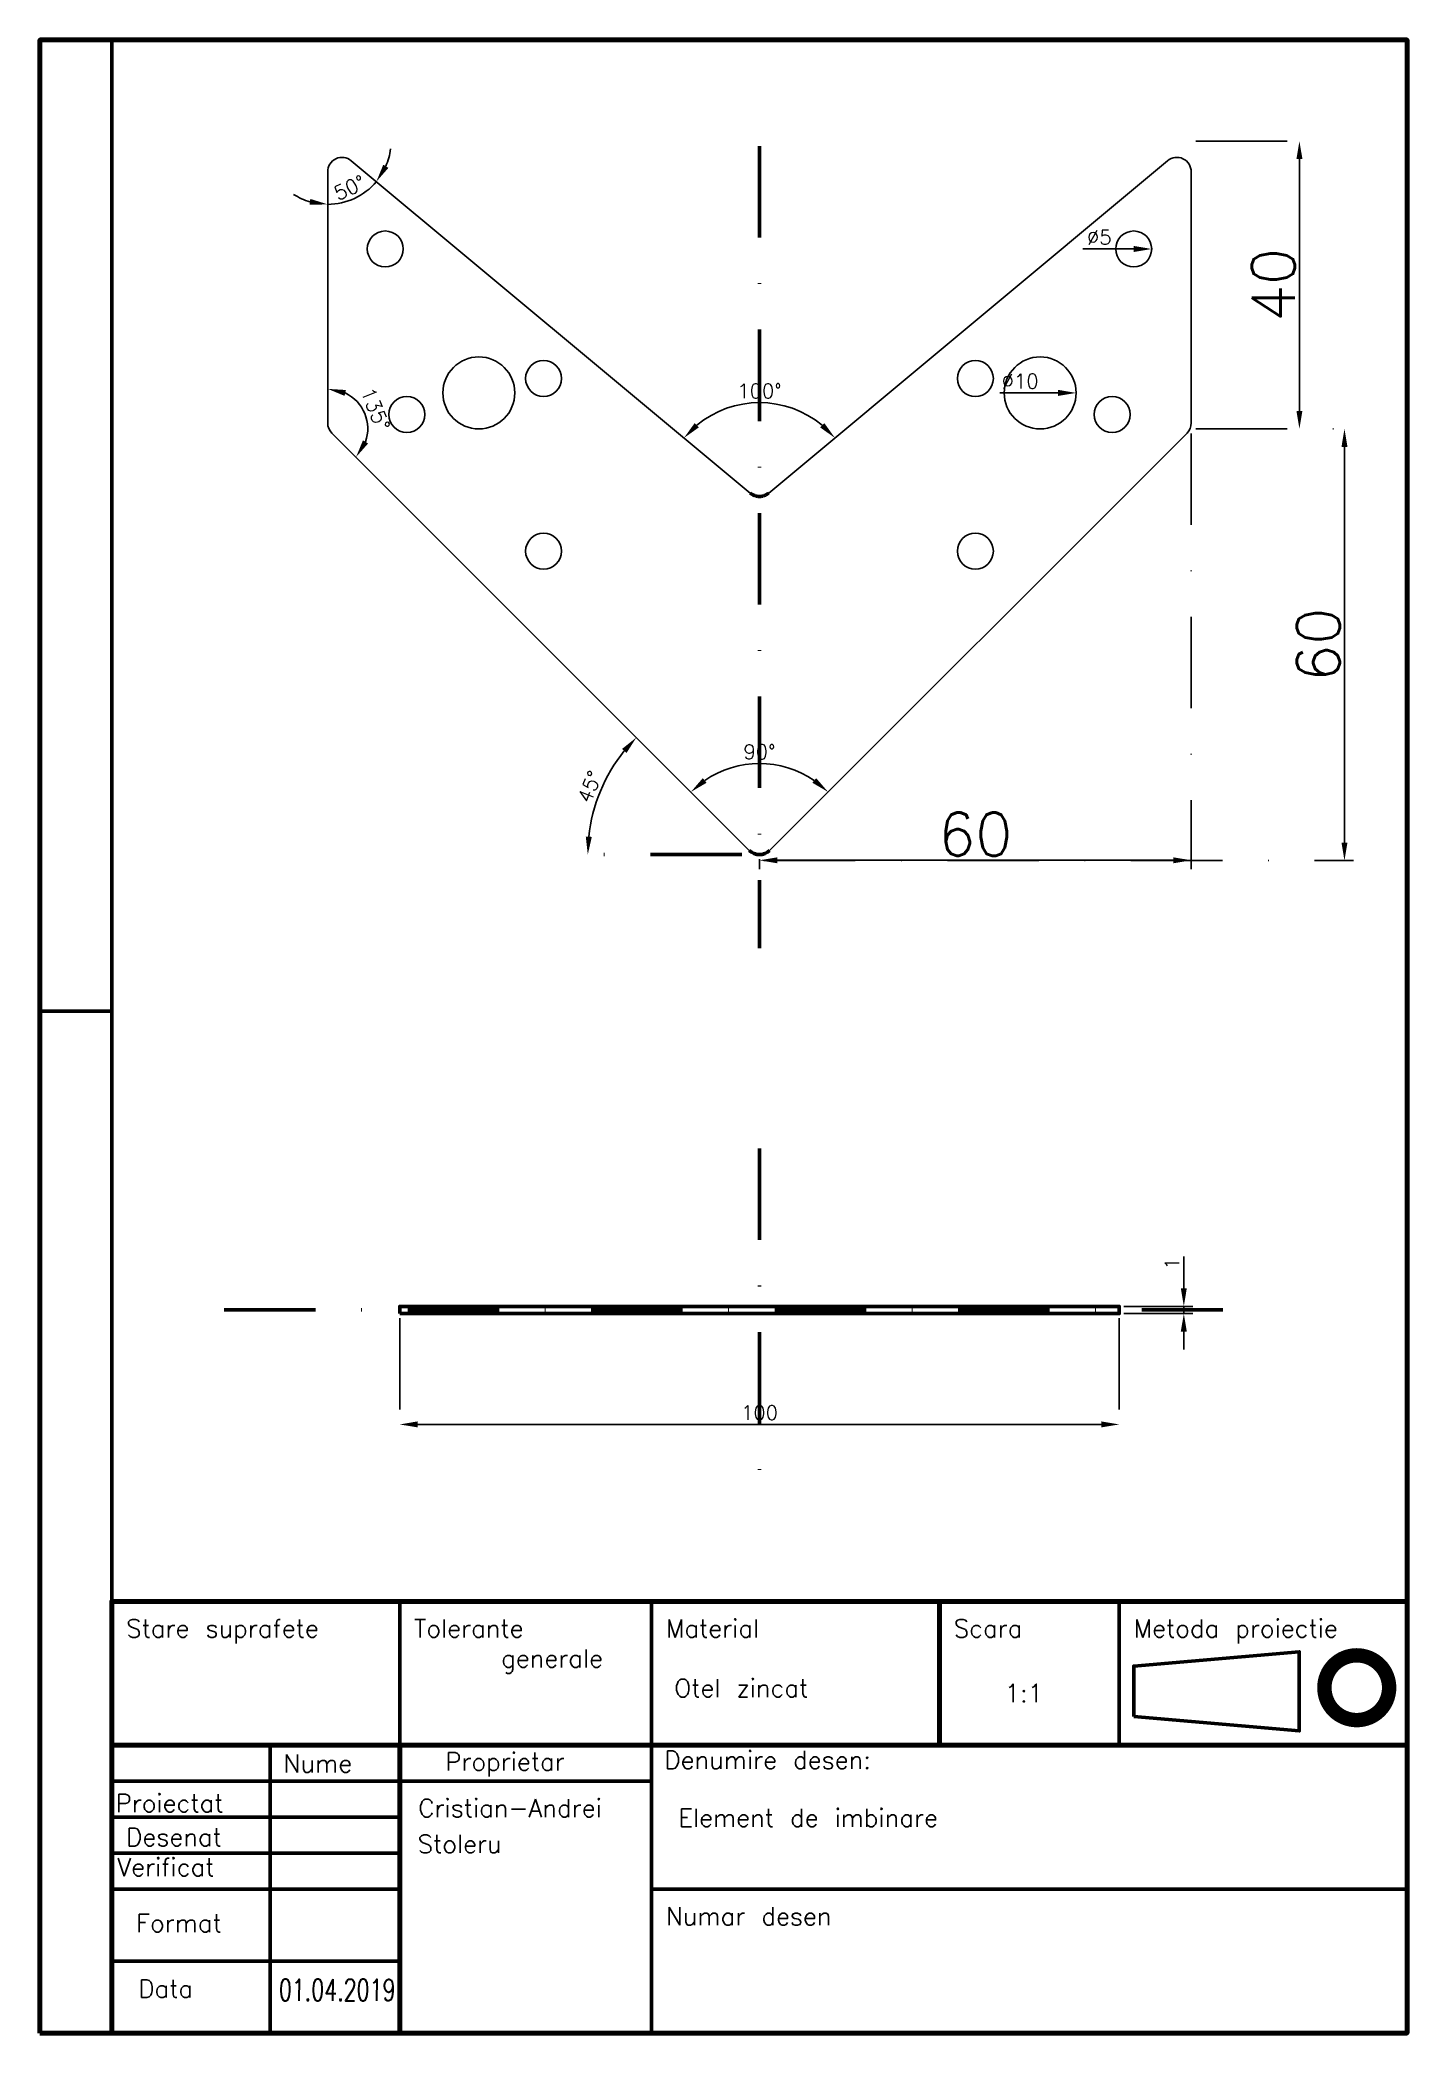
# Model space of a CAD drawing. Header units: millimetres. Extents: x 0 to 190, y 0 to 277.
import ezdxf

# ---------------------------------------------------------------- set-up
doc = ezdxf.new("R2010")
doc.units = ezdxf.units.MM
doc.header["$PDMODE"] = 33
doc.linetypes.add('DASHDOT', pattern=[25.4, 12.7, -6.35, 0, -6.35])
doc.styles.add('Annotative', font='txt.shx')
doc.styles.get("Standard").update_dxf_attribs({"font": 'txt.shx'})
doc.dimstyles.new('Copy of ISO-25', dxfattribs={"dimtxt": 2, "dimasz": 2.5, "dimexe": 1.25, "dimexo": 0.625, "dimtad": 1, "dimtxsty": 'Annotative', "dimcen": 2.5, "dimclrd": 1, "dimclre": 256, "dimclrt": 3, "dimadec": 0, "dimazin": 0, "dimtfac": 1, "dimtmove": 0, "dimatfit": 3, "dimfxl": 1, "dimtfillclr": 1, "dimlwd": -1, "dimarcsym": 0})
doc.dimstyles.new('ISO-25', dxfattribs={"dimtxt": 6, "dimasz": 2.5, "dimexe": 1.25, "dimexo": 0.625, "dimtad": 1, "dimtxsty": 'Annotative', "dimcen": 2.5, "dimclrd": 1, "dimclre": 256, "dimclrt": 3, "dimadec": 0, "dimazin": 0, "dimtfac": 1, "dimtmove": 0, "dimatfit": 3, "dimfxl": 1, "dimtfillclr": 1, "dimlwd": -1, "dimarcsym": 0})

# ---------------------------------------------------------------- blocks, each defined once
blk = doc.blocks.new('*D37')
at = {"linetype": 'DASHDOT', "lineweight": -2, "transparency": 16777216}
for p, q in [((160, 222.32), (160, 161.74)), ((100, 163.14), (100, 161.74))]:
    blk.add_line(p, q, dxfattribs=at)
at = {"color": 1, "transparency": 16777216}
blk.add_line((102.5, 162.99), (157.5, 162.99), dxfattribs=at)
at = {"color": 1, "linetype": 'DASHDOT', "lineweight": 50, "transparency": 16777216}
for points in [[(102.5, 163.4), (102.5, 162.57), (100, 162.99)], [(157.5, 163.4), (157.5, 162.57), (160, 162.99)]]:
    blk.add_solid(points, dxfattribs=at)
at = {"layer": 'Defpoints', "color": 0, "linetype": 'DASHDOT', "lineweight": 50, "transparency": 16777216}
for p in [(160, 222.94), (100, 163.77), (160, 162.99)]:
    blk.add_point(p, dxfattribs=at)
at = {"color": 3, "linetype": 'DASHDOT', "lineweight": 50, "transparency": 16777216, "insert": (130, 166.61), "char_height": 6, "attachment_point": 5, "style": 'Annotative'}
blk.add_mtext('60', dxfattribs=at)
blk = doc.blocks.new('*D38')
at = {"linetype": 'DASHDOT', "lineweight": -2, "transparency": 16777216}
for p, q in [((160.62, 222.94), (182.54, 222.94)), ((100.62, 162.94), (182.54, 162.94))]:
    blk.add_line(p, q, dxfattribs=at)
at = {"color": 1, "transparency": 16777216}
blk.add_line((181.29, 220.44), (181.29, 165.44), dxfattribs=at)
at = {"color": 1, "linetype": 'DASHDOT', "lineweight": 50, "transparency": 16777216}
for points in [[(180.88, 220.44), (181.71, 220.44), (181.29, 222.94)], [(180.88, 165.44), (181.71, 165.44), (181.29, 162.94)]]:
    blk.add_solid(points, dxfattribs=at)
at = {"layer": 'Defpoints', "color": 0, "linetype": 'DASHDOT', "lineweight": 50, "transparency": 16777216}
for p in [(160, 222.94), (100, 162.94), (181.29, 162.94)]:
    blk.add_point(p, dxfattribs=at)
at = {"color": 3, "linetype": 'DASHDOT', "lineweight": 50, "transparency": 16777216, "insert": (177.67, 192.94), "char_height": 6, "attachment_point": 5, "rotation": 90, "style": 'Annotative'}
blk.add_mtext('60', dxfattribs=at)
blk = doc.blocks.new('*D39')
at = {"linetype": 'DASHDOT', "lineweight": -2, "transparency": 16777216}
for p, q in [((160.62, 262.94), (176.28, 262.94)), ((160.62, 222.94), (176.28, 222.94))]:
    blk.add_line(p, q, dxfattribs=at)
at = {"color": 1, "transparency": 16777216}
blk.add_line((175.03, 260.44), (175.03, 225.44), dxfattribs=at)
at = {"color": 1, "linetype": 'DASHDOT', "lineweight": 50, "transparency": 16777216}
for points in [[(174.62, 260.44), (175.45, 260.44), (175.03, 262.94)], [(174.62, 225.44), (175.45, 225.44), (175.03, 222.94)]]:
    blk.add_solid(points, dxfattribs=at)
at = {"layer": 'Defpoints', "color": 0, "linetype": 'DASHDOT', "lineweight": 50, "transparency": 16777216}
for p in [(160, 262.94), (160, 222.94), (175.03, 222.94)]:
    blk.add_point(p, dxfattribs=at)
at = {"color": 3, "linetype": 'DASHDOT', "lineweight": 50, "transparency": 16777216, "insert": (171.41, 242.94), "char_height": 6, "attachment_point": 5, "rotation": 90, "style": 'Annotative'}
blk.add_mtext('40', dxfattribs=at)
blk = doc.blocks.new('*D41')
at = {"color": 1, "transparency": 16777216}
blk.add_line((133.42, 227.94), (141.5, 227.94), dxfattribs=at)
at = {"color": 1, "linetype": 'DASHDOT', "lineweight": 50, "transparency": 16777216}
blk.add_solid([(141.5, 228.36), (141.5, 227.52), (144, 227.94)], dxfattribs=at)
at = {"layer": 'Defpoints', "color": 0, "linetype": 'DASHDOT', "lineweight": 50, "transparency": 16777216}
for p in [(134, 227.94), (144, 227.94)]:
    blk.add_point(p, dxfattribs=at)
at = {"color": 3, "linetype": 'DASHDOT', "lineweight": 50, "transparency": 16777216, "insert": (136.21, 229.57), "char_height": 2, "attachment_point": 5, "style": 'Annotative'}
blk.add_mtext('∅10', dxfattribs=at)
blk = doc.blocks.new('*D42')
at = {"color": 1, "transparency": 16777216}
blk.add_line((144.92, 247.94), (152, 247.94), dxfattribs=at)
at = {"color": 1, "linetype": 'DASHDOT', "lineweight": 50, "transparency": 16777216}
blk.add_solid([(152, 248.36), (152, 247.52), (154.5, 247.94)], dxfattribs=at)
at = {"layer": 'Defpoints', "color": 0, "linetype": 'DASHDOT', "lineweight": 50, "transparency": 16777216}
for p in [(149.5, 247.94), (154.5, 247.94)]:
    blk.add_point(p, dxfattribs=at)
at = {"color": 3, "linetype": 'DASHDOT', "lineweight": 50, "transparency": 16777216, "insert": (147.21, 249.57), "char_height": 2, "attachment_point": 5, "style": 'Annotative'}
blk.add_mtext('∅5', dxfattribs=at)
blk = doc.blocks.new('*D43')
at = {"color": 1, "transparency": 16777216}
for p, q in [((158.97, 103.5), (158.97, 107.92)), ((158.97, 100), (158.97, 101)), ((158.97, 97.5), (158.97, 95))]:
    blk.add_line(p, q, dxfattribs=at)
at = {"linetype": 'DASHDOT', "lineweight": -2, "transparency": 16777216}
for p, q in [((150.63, 101), (160.22, 101)), ((150.63, 100), (160.22, 100))]:
    blk.add_line(p, q, dxfattribs=at)
at = {"color": 1, "linetype": 'DASHDOT', "lineweight": 50, "transparency": 16777216}
for points in [[(158.55, 103.5), (159.38, 103.5), (158.97, 101)], [(158.55, 97.5), (159.38, 97.5), (158.97, 100)]]:
    blk.add_solid(points, dxfattribs=at)
at = {"layer": 'Defpoints', "color": 0, "linetype": 'DASHDOT', "lineweight": 50, "transparency": 16777216}
for p in [(150, 101), (150, 100), (158.97, 101)]:
    blk.add_point(p, dxfattribs=at)
at = {"color": 3, "linetype": 'DASHDOT', "lineweight": 50, "transparency": 16777216, "insert": (157.34, 106.96), "char_height": 2, "attachment_point": 5, "rotation": 90, "style": 'Annotative'}
blk.add_mtext('1', dxfattribs=at)
blk = doc.blocks.new('*D44')
at = {"linetype": 'DASHDOT', "lineweight": -2, "transparency": 16777216}
for p, q in [((50, 99.38), (50, 83.34)), ((150, 99.38), (150, 83.34))]:
    blk.add_line(p, q, dxfattribs=at)
at = {"color": 1, "transparency": 16777216}
blk.add_line((52.5, 84.59), (147.5, 84.59), dxfattribs=at)
at = {"color": 1, "linetype": 'DASHDOT', "lineweight": 50, "transparency": 16777216}
for points in [[(52.5, 85.01), (52.5, 84.18), (50, 84.59)], [(147.5, 85.01), (147.5, 84.18), (150, 84.59)]]:
    blk.add_solid(points, dxfattribs=at)
at = {"layer": 'Defpoints', "color": 0, "linetype": 'DASHDOT', "lineweight": 50, "transparency": 16777216}
for p in [(50, 100), (150, 100), (150, 84.59)]:
    blk.add_point(p, dxfattribs=at)
at = {"color": 3, "linetype": 'DASHDOT', "lineweight": 50, "transparency": 16777216, "insert": (100, 86.22), "char_height": 2, "attachment_point": 5, "style": 'Annotative'}
blk.add_mtext('100', dxfattribs=at)
blk = doc.blocks.new('*D45')
at = {"color": 1, "transparency": 16777216}
blk.add_arc((99.17, 163.77), 23.03, 141.2234, 173.7766, dxfattribs=at)
at = {"color": 1, "linetype": 'DASHDOT', "lineweight": 50, "transparency": 16777216}
for points in [[(80.91, 178.47), (81.53, 177.91), (82.89, 180.05)], [(76.7, 166.24), (75.86, 166.29), (76.14, 163.77)]]:
    blk.add_solid(points, dxfattribs=at)
at = {"layer": 'Defpoints', "color": 0, "linetype": 'DASHDOT', "lineweight": 50, "transparency": 16777216}
for p in [(40, 222.94), (79.23, 175.28), (73.54, 163.77), (97.54, 163.77), (98.59, 164.35)]:
    blk.add_point(p, dxfattribs=at)
at = {"color": 3, "linetype": 'DASHDOT', "lineweight": 50, "transparency": 16777216, "insert": (76.4, 173.2), "char_height": 2, "attachment_point": 5, "rotation": 67.5, "style": 'Annotative'}
blk.add_mtext('45°', dxfattribs=at)
blk = doc.blocks.new('*D50')
at = {"color": 1, "transparency": 16777216}
blk.add_arc((100, 162.94), 13.49, 55.6307, 124.3693, dxfattribs=at)
at = {"color": 1, "linetype": 'DASHDOT', "lineweight": 50, "transparency": 16777216}
for points in [[(92.65, 173.76), (92.12, 174.4), (90.46, 172.48)], [(107.88, 174.4), (107.35, 173.76), (109.54, 172.48)]]:
    blk.add_solid(points, dxfattribs=at)
at = {"layer": 'Defpoints', "color": 0, "linetype": 'DASHDOT', "lineweight": 50, "transparency": 16777216}
for p in [(40, 222.94), (160, 222.94), (103.49, 175.97), (98.59, 164.35), (101.41, 164.35)]:
    blk.add_point(p, dxfattribs=at)
at = {"color": 3, "linetype": 'DASHDOT', "lineweight": 50, "transparency": 16777216, "insert": (100, 178.06), "char_height": 2, "attachment_point": 5, "style": 'Annotative'}
blk.add_mtext('90°', dxfattribs=at)
blk = doc.blocks.new('*D51')
at = {"color": 1, "transparency": 16777216}
blk.add_arc((100, 212.94), 13.65, 50.3138, 129.6862, dxfattribs=at)
at = {"color": 1, "linetype": 'DASHDOT', "lineweight": 50, "transparency": 16777216}
for points in [[(91.58, 223.15), (90.99, 223.74), (89.51, 221.68)], [(109.01, 223.74), (108.42, 223.15), (110.49, 221.68)]]:
    blk.add_solid(points, dxfattribs=at)
at = {"layer": 'Defpoints', "color": 0, "linetype": 'DASHDOT', "lineweight": 50, "transparency": 16777216}
for p in [(40, 262.94), (160, 262.94), (103.93, 226.01), (98.72, 214.01), (101.28, 214.01)]:
    blk.add_point(p, dxfattribs=at)
at = {"color": 3, "linetype": 'DASHDOT', "lineweight": 50, "transparency": 16777216, "insert": (100, 228.22), "char_height": 2, "attachment_point": 5, "style": 'Annotative'}
blk.add_mtext('100°', dxfattribs=at)
blk = doc.blocks.new('*D48')
at = {"color": 1, "transparency": 16777216}
blk.add_arc((40, 222.94), 5.56, 341.0052, 63.9948, dxfattribs=at)
at = {"color": 1, "linetype": 'DASHDOT', "lineweight": 50, "transparency": 16777216}
for points in [[(42.34, 227.53), (42.53, 228.34), (40, 228.5)], [(45.61, 220.91), (44.9, 221.35), (43.93, 219.01)]]:
    blk.add_solid(points, dxfattribs=at)
at = {"layer": 'Defpoints', "color": 0, "linetype": 'DASHDOT', "lineweight": 50, "transparency": 16777216}
for p in [(40, 258.67), (40, 223.77), (40.59, 222.35), (45.56, 222.94), (98.59, 164.35)]:
    blk.add_point(p, dxfattribs=at)
at = {"color": 3, "linetype": 'DASHDOT', "lineweight": 50, "transparency": 16777216, "insert": (46.63, 225.69), "char_height": 2, "attachment_point": 5, "rotation": 292.5, "style": 'Annotative'}
blk.add_mtext('135°', dxfattribs=at)
blk = doc.blocks.new('*D49')
at = {"color": 1, "transparency": 16777216}
for start, end in [(336.5187, 352.8429), (237.3515, 253.6758), (270, 320.1944)]:
    blk.add_arc((40, 262.94), 8.8, start, end, dxfattribs=at)
at = {"color": 1, "linetype": 'DASHDOT', "lineweight": 50, "transparency": 16777216}
for points in [[(48.43, 259.21), (47.72, 259.65), (46.76, 257.3)], [(37.58, 254.9), (37.47, 254.08), (40, 254.14)]]:
    blk.add_solid(points, dxfattribs=at)
at = {"layer": 'Defpoints', "color": 0, "linetype": 'DASHDOT', "lineweight": 50, "transparency": 16777216}
for p in [(40, 258.67), (43.28, 260.21), (42.53, 254.51), (40, 223.77), (98.72, 214.01)]:
    blk.add_point(p, dxfattribs=at)
at = {"color": 3, "linetype": 'DASHDOT', "lineweight": 50, "transparency": 16777216, "insert": (43.04, 256.44), "char_height": 2, "attachment_point": 5, "rotation": 25.0972, "style": 'Annotative'}
blk.add_mtext('50°', dxfattribs=at)

msp = doc.modelspace()

# ---------------------------------------------------------------- linework, layer by layer
at = {"lineweight": 50}
for p, q in [((0, 142), (10, 142)), ((50, 40), (50, 60)), ((85, 40), (85, 60)), ((150, 40), (150, 60)), ((32, 0), (32, 40)), ((85, 0), (85, 40)), ((10, 30), (10, 35)), ((10, 35), (50, 35)), ((50, 35), (85, 35)), ((50, 30), (10, 30)), ((50, 25), (50, 30)), ((10, 25), (50, 25)), ((10, 20), (50, 20)), ((85, 20), (190, 20)), ((10, 10), (50, 10))]:
    msp.add_line(p, q, dxfattribs=at)
at = {"lineweight": 100}
for p, q in [((125, 40), (125, 60)), ((10, 40), (190, 40)), ((50, 0), (50, 40))]:
    msp.add_line(p, q, dxfattribs=at)
for points in [[(0, 0), (0, 277), (190, 277), (190, 0), (0, 0)], [(10, 0), (190, 0), (190, 60), (10, 60), (10, 0)]]:
    msp.add_lwpolyline(points, dxfattribs=at)
at = {"lineweight": 50}
for points in [[(10, 0), (10, 277)], [(50, 100), (150, 100), (150, 100), (150, 101), (50, 101), (50, 100)], [(152, 44), (175, 42), (175, 53), (152, 51), (152, 44)]]:
    msp.add_lwpolyline(points, dxfattribs=at)
for points in [[(98.585, 164.354), (40.585, 222.354, -0.1989124), (40, 223.769), (40, 258.67, -0.6358782), (43.28, 260.207), (98.719, 214.007)], [(101.414, 164.354), (159.414, 222.354, 0.1989124), (160, 223.769), (160, 258.67, 0.6358782), (156.719, 260.207), (101.28, 214.007)]]:
    msp.add_lwpolyline(points, format="xyb")
at = {"linetype": 'DASHDOT', "lineweight": 50}
for points in [[(100, 262.234), (100, 150.798)], [(97.535, 163.769), (73.535, 163.769)], [(100, 122.931), (100, 73.644)], [(25.611, 100.5), (164.374, 100.5)]]:
    msp.add_lwpolyline(points, dxfattribs=at)
msp.add_lwpolyline([(98.719, 214.007), (98.719, 214.007, 0.3620499), (101.28, 214.007), (101.28, 214.007)], format="xyb", dxfattribs=at)
at = {"lineweight": 50, "const_width": 2}
msp.add_lwpolyline([(178.5, 48, 1), (187.5, 48, 1)], format="xyb", close=True, dxfattribs=at)
for centre, radius in [((48, 247.94), 2.5), ((152, 247.94), 2.5), ((61, 227.94), 5), ((139, 227.94), 5), ((70, 229.94), 2.5), ((130, 229.94), 2.5), ((51, 224.94), 2.5), ((149, 224.94), 2.5), ((70, 205.94), 2.5), ((130, 205.94), 2.5)]:
    msp.add_circle(centre, radius)
at = {"lineweight": 50}
msp.add_arc((100, 165.769), 2, 225, 315, dxfattribs=at)

# ---------------------------------------------------------------- texts
for s, p in [('Stare suprafete', (12, 55)), ('Tolerante ', (52, 55)), ('Material', (87, 55)), ('Scara', (127, 55)), ('Metoda proiectie', (152, 55)), ('     generale', (52, 50.833)), ('Otel zincat', (88.165, 46.705)), ('1:1', (134.058, 46)), ('Proprietar', (56.334, 36.48)), ('Denumire desen:', (86.798, 36.72)), ('Nume', (33.866, 36.239)), ('Proiectat', (10.528, 30.711)), ('Cristian-Andrei', (52.588, 30.03)), ('Element de imbinare', (88.733, 28.668)), ('Desenat', (12, 26)), ('Stoleru', (52.501, 25.038)), ('Verificat', (10.769, 21.818)), ('Numar desen', (87, 15)), ('Format', (13.387, 14.053)), ('Data', (13.683, 4.929))]:
    msp.add_text(s, height=2.5, dxfattribs=at).set_placement(p)
at = {"linetype": 'DASHDOT', "lineweight": 50, "oblique": 0.5, "width": 0.7}
msp.add_text('01.04.2019', height=3, dxfattribs=at).set_placement((33.206, 4.504))

# ---------------------------------------------------------------- dimensions: what is measured, and where the dimension line sits
at = {"linetype": 'DASHDOT', "lineweight": 50}
for base, line1, line2, picture, middle in [((42.534, 254.509), ((43.28, 260.207), (98.719, 214.007)), ((40, 223.769), (40, 258.67)), '*D49', (43.045, 256.439)), ((103.929, 226.013), ((101.28, 214.007), (160, 262.94)), ((98.719, 214.007), (40, 262.94)), '*D51', (100, 228.216)), ((45.555, 222.94), ((40, 223.769), (40, 258.67)), ((98.585, 164.354), (40.585, 222.354)), '*D48', (46.634, 225.688)), ((79.229, 175.283), ((98.585, 164.354), (40, 222.94)), ((97.535, 163.769), (73.535, 163.769)), '*D45', (76.395, 173.203)), ((103.492, 175.974), ((101.414, 164.354), (160, 222.94)), ((98.585, 164.354), (40, 222.94)), '*D50', (100, 178.059))]:
    dim = msp.add_angular_dim_2l(base=base, line1=line1, line2=line2, dimstyle='Copy of ISO-25', dxfattribs=at)
    dim.commit()
    dim.dimension.update_dxf_attribs({"geometry": picture, "text_midpoint": middle})
for base, p1, p2, dimstyle, picture, middle in [((175.034, 222.94), (160, 262.94), (160, 222.94), 'ISO-25', '*D39', (171.409, 242.94)), ((181.294, 162.94), (160, 222.94), (100, 162.94), 'ISO-25', '*D38', (177.669, 192.94)), ((158.965, 101), (150, 100), (150, 101), 'Copy of ISO-25', '*D43', (157.34, 106.958))]:
    dim = msp.add_linear_dim(base=base, p1=p1, p2=p2, angle=90, dimstyle=dimstyle, dxfattribs=at)
    dim.commit()
    dim.dimension.update_dxf_attribs({"geometry": picture, "text_midpoint": middle})
for p1, p2, picture, middle in [((149.5, 247.94), (154.5, 247.94), '*D42', (147.208, 247.94)), ((134, 227.94), (144, 227.94), '*D41', (136.208, 227.94))]:
    dim = msp.add_diameter_dim_2p(p1=p1, p2=p2, dimstyle='Copy of ISO-25', dxfattribs=at)
    dim.commit()
    dim.dimension.update_dxf_attribs({"geometry": picture, "text_midpoint": middle, "dimtype": 163})
for base, p1, p2, dimstyle, picture, middle in [((160, 162.988), (100, 163.769), (160, 222.94), 'ISO-25', '*D37', (130, 166.613)), ((150, 84.595), (50, 100), (150, 100), 'Copy of ISO-25', '*D44', (100, 86.22))]:
    dim = msp.add_linear_dim(base=base, p1=p1, p2=p2, dimstyle=dimstyle, dxfattribs=at)
    dim.commit()
    dim.dimension.update_dxf_attribs({"geometry": picture, "text_midpoint": middle})

doc.saveas('drawing.dxf')
